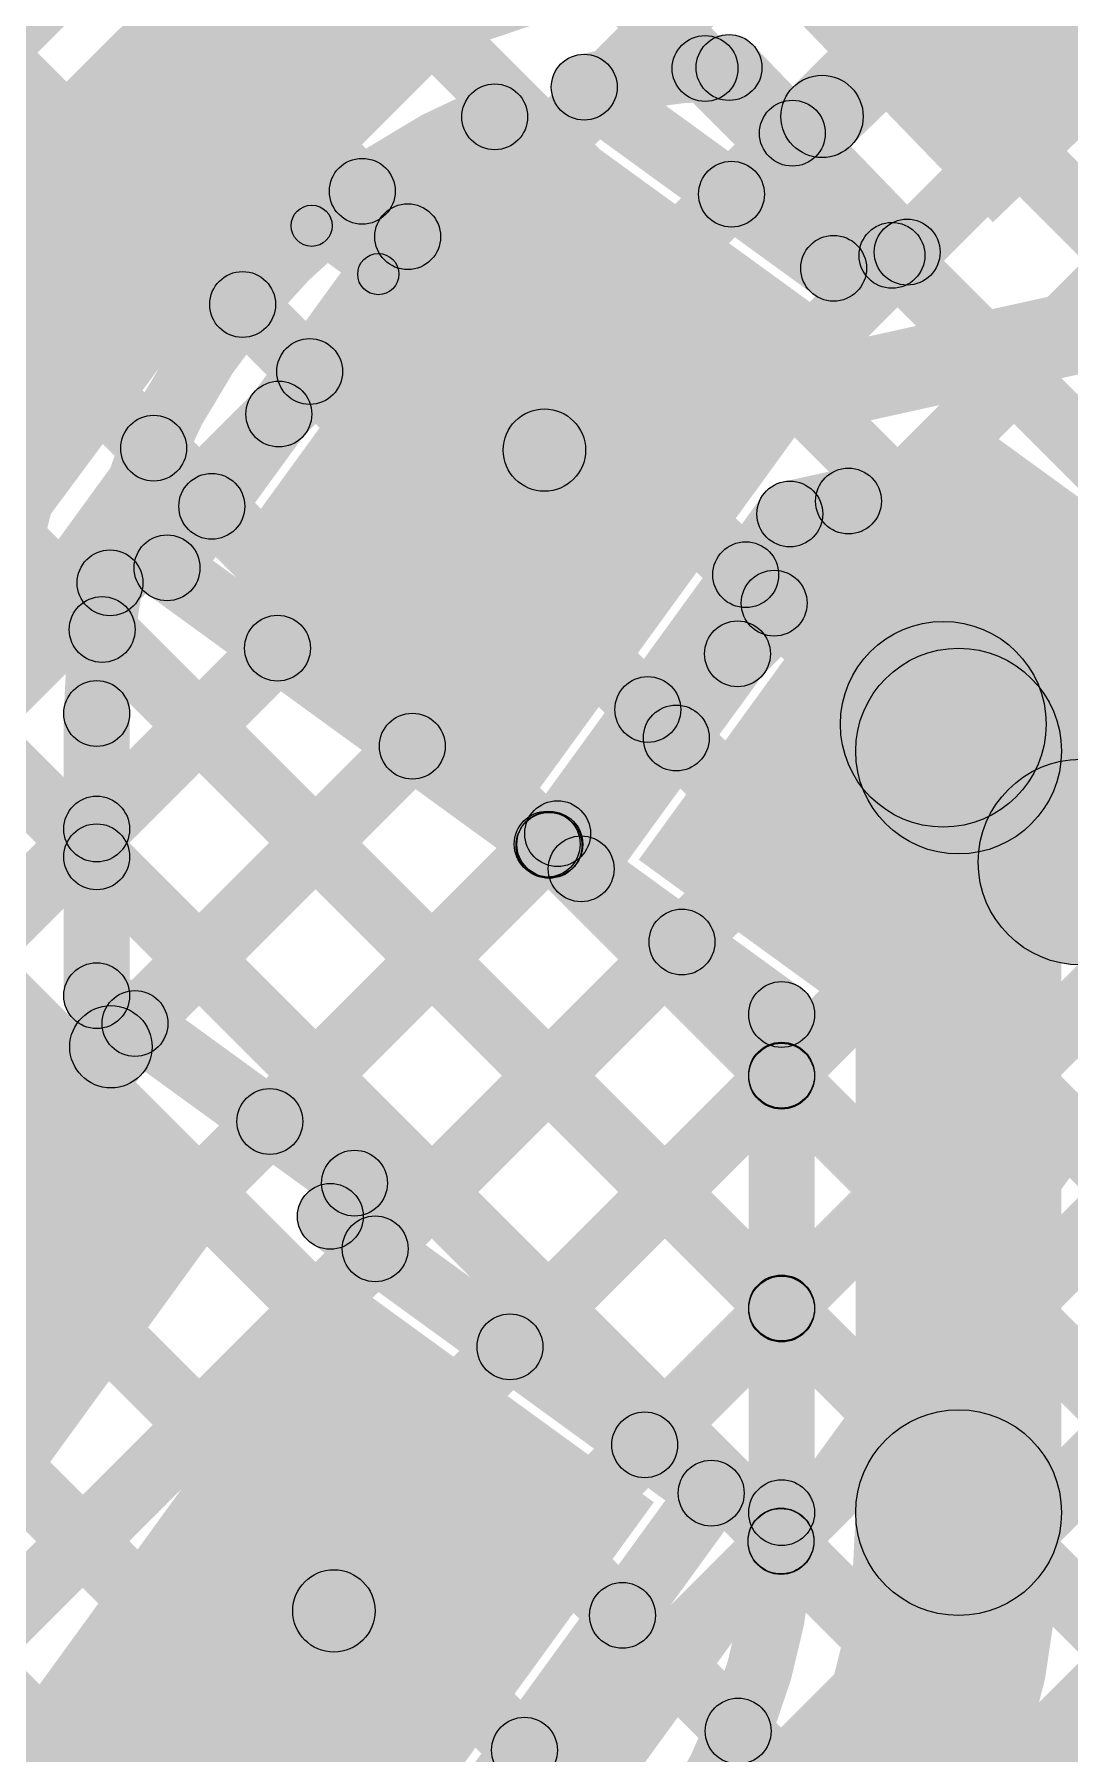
# Model space of a CAD drawing. Header units: millimetres. Extents: x -2.17 to 2.17, y -2.17 to 2.17.
# Drawn here: x -0.9362 to -0.8104, y 0.5495 to 0.7584 of the extents above; entities that cross this region are included whole.
import ezdxf

# ---------------------------------------------------------------- set-up
doc = ezdxf.new("R2010")
doc.units = ezdxf.units.MM
doc.header["$MEASUREMENT"] = 0
for name, color, linetype in [('BottomLayer', 5, 'Continuous'), ('Mechanical2', 216, 'Continuous'), ('TopLayer', 1, 'Continuous'), ('TopOverlay', 2, 'Continuous'), ('TopPaste', 8, 'Continuous'), ('TopSolder', 216, 'Continuous')]:
    doc.layers.add(name, color=color, linetype=linetype)

# ---------------------------------------------------------------- blocks, each defined once
blk = doc.blocks.new('WS2812B_M____210')
at = {"layer": 'TopLayer'}
blk.add_hatch(color=1, dxfattribs=at).paths.add_polyline_path([(0.03504, -0.01142), (0.09409, -0.01142), (0.09409, -0.05079), (0.03504, -0.05079)])
at = {"layer": 'TopPaste'}
blk.add_hatch(color=8, dxfattribs=at).paths.add_polyline_path([(0.03504, -0.01142), (0.09409, -0.01142), (0.09409, -0.05079), (0.03504, -0.05079)])
at = {"layer": 'TopSolder'}
blk.add_hatch(color=216, dxfattribs=at).paths.add_polyline_path([(0.03104, -0.00742), (0.09809, -0.00742), (0.09809, -0.05479), (0.03104, -0.05479)])
blk = doc.blocks.new('WS2812B_M____211')
at = {"layer": 'TopLayer'}
for points in [[(-0.09409, 0.05079), (-0.03504, 0.05079), (-0.03504, 0.01142), (-0.09409, 0.01142)], [(0.03504, 0.05079), (0.09409, 0.05079), (0.09409, 0.01142), (0.03504, 0.01142)], [(-0.09409, -0.01142), (-0.03504, -0.01142), (-0.03504, -0.05079), (-0.09409, -0.05079)], [(0.03504, -0.01142), (0.09409, -0.01142), (0.09409, -0.05079), (0.03504, -0.05079)]]:
    blk.add_hatch(color=1, dxfattribs=at).paths.add_polyline_path(points)
at = {"layer": 'TopOverlay'}
for points in [[(0.07, 0.0725), (0.07, 0.0675), (-0.07, 0.0675), (-0.07, 0.0725)], [(-0.0675, -0.07), (-0.0725, -0.07), (-0.0725, -0.06), (-0.0675, -0.06)], [(0.07, -0.0675), (0.07, -0.0725), (-0.07, -0.0725), (-0.07, -0.0675)]]:
    blk.add_hatch(color=2, dxfattribs=at).paths.add_polyline_path(points)
h = blk.add_hatch(color=2, dxfattribs=at)
edge = h.paths.add_edge_path()
edge.add_arc((-0.07, -0.06), 0.0025, 0, 360)
h = blk.add_hatch(color=2, dxfattribs=at)
edge = h.paths.add_edge_path()
edge.add_arc((-0.07, -0.07), 0.0025, 0, 360)
h = blk.add_hatch(color=2, dxfattribs=at)
edge = h.paths.add_edge_path()
edge.add_arc((-0.07, -0.07), 0.0025, 0, 360)
at = {"layer": 'TopPaste'}
for points in [[(-0.09409, 0.05079), (-0.03504, 0.05079), (-0.03504, 0.01142), (-0.09409, 0.01142)], [(0.03504, 0.05079), (0.09409, 0.05079), (0.09409, 0.01142), (0.03504, 0.01142)], [(-0.09409, -0.01142), (-0.03504, -0.01142), (-0.03504, -0.05079), (-0.09409, -0.05079)], [(0.03504, -0.01142), (0.09409, -0.01142), (0.09409, -0.05079), (0.03504, -0.05079)]]:
    blk.add_hatch(color=8, dxfattribs=at).paths.add_polyline_path(points)
at = {"layer": 'TopSolder'}
for points in [[(-0.09809, 0.05479), (-0.03104, 0.05479), (-0.03104, 0.00742), (-0.09809, 0.00742)], [(0.03104, 0.05479), (0.09809, 0.05479), (0.09809, 0.00742), (0.03104, 0.00742)], [(-0.09809, -0.00742), (-0.03104, -0.00742), (-0.03104, -0.05479), (-0.09809, -0.05479)], [(0.03104, -0.00742), (0.09809, -0.00742), (0.09809, -0.05479), (0.03104, -0.05479)]]:
    blk.add_hatch(color=216, dxfattribs=at).paths.add_polyline_path(points)
at = {"layer": 'TopOverlay'}
for centre in [(-0.07, -0.06), (-0.07, -0.07), (-0.07, -0.07)]:
    blk.add_circle(centre, 0.0025, dxfattribs=at)

msp = doc.modelspace()

# ---------------------------------------------------------------- hatches: boundary and pattern name
at = {"layer": 'BottomLayer'}
for points in [[(-1.37762, 0.29206), (-1.38328, 0.29772), (-0.13579, 1.5452), (-0.13014, 1.53955)], [(-1.34934, 0.29206), (-1.355, 0.29772), (-0.13777, 1.51494), (-0.13211, 1.50929)], [(-1.32105, 0.29206), (-1.32671, 0.29772), (-0.13526, 1.48917), (-0.1296, 1.48351)], [(-1.26449, 0.29206), (-1.27014, 0.29772), (-0.08514, 1.48272), (-0.07949, 1.47706)], [(-1.2362, 0.29206), (-1.24186, 0.29772), (-0.05686, 1.48272), (-0.0512, 1.47706)], [(-1.20792, 0.29206), (-1.21357, 0.29772), (-0.02857, 1.48272), (-0.02292, 1.47706)], [(-1.17963, 0.29206), (-1.18529, 0.29772), (-0.00029, 1.48272), (0.00537, 1.47706)], [(-1.15135, 0.29206), (-1.15701, 0.29772), (0.02799, 1.48272), (0.03365, 1.47706)], [(-1.12306, 0.29206), (-1.12872, 0.29772), (0.05628, 1.48272), (0.06194, 1.47706)], [(-1.09478, 0.29206), (-1.10044, 0.29772), (0.08456, 1.48272), (0.09022, 1.47706)], [(-1.0665, 0.29206), (-1.07215, 0.29772), (0.11285, 1.48272), (0.1185, 1.47706)], [(-1.29277, 0.29206), (-1.29843, 0.29772), (-0.11753, 1.47861), (-0.11188, 1.47295)], [(-1.52262, 1.35998), (-1.51696, 1.36564), (-0.64254, 0.49122), (-0.6482, 0.48556)], [(-1.53479, 1.34387), (-1.52913, 1.34953), (-0.67083, 0.49122), (-0.67648, 0.48556)], [(-1.54696, 1.32776), (-1.54131, 1.33341), (-0.69911, 0.49122), (-0.70477, 0.48556)], [(-1.55913, 1.31164), (-1.55348, 1.3173), (-0.72739, 0.49122), (-0.73305, 0.48556)], [(-1.5713, 1.29553), (-1.56565, 1.30119), (-0.73117, 0.46671), (-0.73683, 0.46105)], [(-1.58347, 1.27942), (-1.57782, 1.28507), (-0.73117, 0.43843), (-0.73683, 0.43277)], [(-1.59565, 1.2633), (-1.58999, 1.26896), (-0.73117, 0.41014), (-0.73683, 0.40449)], [(-1.60782, 1.24719), (-1.60216, 1.25285), (-0.73117, 0.38186), (-0.73683, 0.3762)], [(-1.61999, 1.23108), (-1.61433, 1.23673), (-0.73117, 0.35357), (-0.73683, 0.34792)], [(-1.12317, 1.04538), (-1.11751, 1.05104), (-0.6036, 0.53713), (-0.60925, 0.53147)], [(-1.0902, 0.98414), (-1.08455, 0.98979), (-0.60667, 0.51192), (-0.61233, 0.50626)], [(-1.10602, 0.97166), (-1.10036, 0.97732), (-0.61426, 0.49122), (-0.61991, 0.48556)]]:
    msp.add_hatch(color=5, dxfattribs=at).paths.add_polyline_path(points)
at = {"layer": 'TopLayer'}
for points in [[(-0.83701, 0.74486), (-0.84396, 0.75205), (-0.81552, 0.77951), (-0.80858, 0.77231)], [(-0.85752, 0.75145), (-0.85186, 0.75711), (-0.82915, 0.73439), (-0.83481, 0.72874)], [(-0.85466, 0.75161), (-0.8489, 0.75717), (-0.82725, 0.73475), (-0.83301, 0.72919)], [(-0.87172, 0.74878), (-0.86702, 0.75525), (-0.83672, 0.73324), (-0.84142, 0.72676)], [(-0.91683, 0.69125), (-0.9233, 0.69595), (-0.88349, 0.75075), (-0.87701, 0.74604)], [(-0.84865, 0.73618), (-0.8543, 0.74184), (-0.8469, 0.74924), (-0.84125, 0.74358)], [(-0.89917, 0.73653), (-0.89351, 0.74219), (-0.88799, 0.73667), (-0.89365, 0.73101)], [(-0.87313, 0.70302), (-0.87529, 0.71279), (-0.76992, 0.73605), (-0.76776, 0.72628)], [(-0.83821, 0.72609), (-0.83993, 0.73391), (-0.83099, 0.73588), (-0.82927, 0.72807)], [(-0.9137, 0.72278), (-0.90805, 0.72844), (-0.8999, 0.72029), (-0.90555, 0.71463)], [(-0.92416, 0.68895), (-0.92982, 0.69461), (-0.90931, 0.71512), (-0.90366, 0.70946)], [(-0.92452, 0.70531), (-0.91886, 0.71097), (-0.9118, 0.70391), (-0.91746, 0.69825)], [(-0.8665, 0.65468), (-0.87297, 0.65939), (-0.84051, 0.70407), (-0.83404, 0.69937)], [(-0.84353, 0.69625), (-0.84525, 0.70406), (-0.83813, 0.70563), (-0.83641, 0.69782)], [(-0.87041, 0.65753), (-0.87689, 0.66223), (-0.84762, 0.7025), (-0.84115, 0.6978)], [(-0.92241, 0.69036), (-0.91771, 0.69683), (-0.8713, 0.66311), (-0.876, 0.65664)], [(-0.85258, 0.68994), (-0.84692, 0.6956), (-0.84346, 0.69214), (-0.84912, 0.68648)], [(-0.93078, 0.68329), (-0.92512, 0.68894), (-0.84256, 0.60638), (-0.84821, 0.60072)], [(-0.92579, 0.65905), (-0.93144, 0.6647), (-0.90947, 0.68667), (-0.90381, 0.68102)], [(-0.86978, 0.65848), (-0.87543, 0.66414), (-0.85358, 0.68599), (-0.84793, 0.68034)], [(-0.82575, 0.6621), (-0.82575, 0.6871), (-0.77595, 0.6871), (-0.77595, 0.6621)], [(-0.86448, 0.67356), (-0.85882, 0.67922), (-0.85536, 0.67576), (-0.86102, 0.6701)], [(-0.92461, 0.64162), (-0.93261, 0.64162), (-0.93261, 0.67591), (-0.92461, 0.67591)], [(-0.92114, 0.63541), (-0.92679, 0.64107), (-0.89309, 0.67477), (-0.88743, 0.66912)], [(-0.81139, 0.57881), (-0.83639, 0.57881), (-0.83639, 0.67134), (-0.81139, 0.67134)], [(-0.90475, 0.62351), (-0.91041, 0.62917), (-0.87671, 0.66287), (-0.87105, 0.65721)], [(-0.87638, 0.65718), (-0.87073, 0.66284), (-0.84256, 0.63467), (-0.84821, 0.62901)], [(-0.93144, 0.65567), (-0.92579, 0.66133), (-0.84264, 0.57818), (-0.8483, 0.57253)], [(-0.87209, 0.6538), (-0.86739, 0.66027), (-0.84304, 0.64258), (-0.84774, 0.63611)], [(-0.89195, 0.60803), (-0.89761, 0.61368), (-0.86032, 0.65097), (-0.85467, 0.64531)], [(-0.93097, 0.63838), (-0.92626, 0.64485), (-0.89493, 0.62209), (-0.89963, 0.61561)], [(-0.84139, 0.57881), (-0.84939, 0.57881), (-0.84939, 0.63934), (-0.84139, 0.63934)], [(-0.94607, 0.6005), (-0.95416, 0.60637), (-0.93093, 0.63835), (-0.92284, 0.63247)], [(-0.87557, 0.59612), (-0.88123, 0.60178), (-0.84821, 0.63479), (-0.84256, 0.62914)], [(-0.89698, 0.61245), (-0.90345, 0.61716), (-0.90051, 0.6212), (-0.89404, 0.6165)], [(-0.90257, 0.61157), (-0.89786, 0.61804), (-0.85159, 0.58442), (-0.85629, 0.57794)], [(-0.85919, 0.58422), (-0.86484, 0.58988), (-0.84821, 0.60651), (-0.84256, 0.60085)], [(-0.89599, 0.51649), (-0.90246, 0.52119), (-0.85717, 0.58353), (-0.8507, 0.57883)], [(-0.88919, 0.52593), (-0.89485, 0.53159), (-0.8483, 0.57814), (-0.84265, 0.57248)], [(-0.99344, 0.52138), (-0.99737, 0.53057), (-0.90176, 0.57147), (-0.89782, 0.56227)], [(-0.86756, 0.5635), (-0.8619, 0.56916), (-0.84785, 0.5551), (-0.8535, 0.54944)], [(-0.87946, 0.54712), (-0.8738, 0.55277), (-0.85849, 0.53746), (-0.86414, 0.5318)]]:
    msp.add_hatch(color=1, dxfattribs=at).paths.add_polyline_path(points)
h = msp.add_hatch(color=1, dxfattribs=at)
edge = h.paths.add_edge_path()
edge.add_arc((-0.85469, 0.75428), 0.004, 0, 360)
h = msp.add_hatch(color=1, dxfattribs=at)
edge = h.paths.add_edge_path()
edge.add_arc((-0.85178, 0.75439), 0.004, 0, 360)
h = msp.add_hatch(color=1, dxfattribs=at)
edge = h.paths.add_edge_path()
edge.add_arc((-0.85178, 0.75439), 0.004, 0, 360)
h = msp.add_hatch(color=1, dxfattribs=at)
edge = h.paths.add_edge_path()
edge.add_arc((-0.86937, 0.75201), 0.004, 0, 360)
h = msp.add_hatch(color=1, dxfattribs=at)
edge = h.paths.add_edge_path()
edge.add_arc((-0.86937, 0.75201), 0.004, 0, 360)
h = msp.add_hatch(color=1, dxfattribs=at)
edge = h.paths.add_edge_path()
edge.add_arc((-0.88025, 0.7484), 0.004, 0, 360)
h = msp.add_hatch(color=1, dxfattribs=at)
edge = h.paths.add_edge_path()
edge.add_arc((-0.88025, 0.7484), 0.004, 0, 360)
h = msp.add_hatch(color=1, dxfattribs=at)
edge = h.paths.add_edge_path()
edge.add_arc((-0.84048, 0.74845), 0.005, 0, 360)
h = msp.add_hatch(color=1, dxfattribs=at)
edge = h.paths.add_edge_path()
edge.add_arc((-0.84408, 0.74641), 0.004, 0, 360)
h = msp.add_hatch(color=1, dxfattribs=at)
edge = h.paths.add_edge_path()
edge.add_arc((-0.89634, 0.73936), 0.004, 0, 360)
h = msp.add_hatch(color=1, dxfattribs=at)
edge = h.paths.add_edge_path()
edge.add_arc((-0.85148, 0.73901), 0.004, 0, 360)
h = msp.add_hatch(color=1, dxfattribs=at)
edge = h.paths.add_edge_path()
edge.add_arc((-0.89082, 0.73384), 0.004, 0, 360)
h = msp.add_hatch(color=1, dxfattribs=at)
edge = h.paths.add_edge_path()
edge.add_arc((-0.83198, 0.73157), 0.004, 0, 360)
h = msp.add_hatch(color=1, dxfattribs=at)
edge = h.paths.add_edge_path()
edge.add_arc((-0.83013, 0.73197), 0.004, 0, 360)
h = msp.add_hatch(color=1, dxfattribs=at)
edge = h.paths.add_edge_path()
edge.add_arc((-0.83013, 0.73197), 0.004, 0, 360)
h = msp.add_hatch(color=1, dxfattribs=at)
edge = h.paths.add_edge_path()
edge.add_arc((-0.83907, 0.73), 0.004, 0, 360)
h = msp.add_hatch(color=1, dxfattribs=at)
edge = h.paths.add_edge_path()
edge.add_arc((-0.83907, 0.73), 0.004, 0, 360)
h = msp.add_hatch(color=1, dxfattribs=at)
edge = h.paths.add_edge_path()
edge.add_arc((-0.91088, 0.72561), 0.004, 0, 360)
h = msp.add_hatch(color=1, dxfattribs=at)
edge = h.paths.add_edge_path()
edge.add_arc((-0.90273, 0.71746), 0.004, 0, 360)
h = msp.add_hatch(color=1, dxfattribs=at)
edge = h.paths.add_edge_path()
edge.add_arc((-0.90648, 0.71229), 0.004, 0, 360)
h = msp.add_hatch(color=1, dxfattribs=at)
edge = h.paths.add_edge_path()
edge.add_arc((-0.87421, 0.70791), 0.005, 0, 360)
h = msp.add_hatch(color=1, dxfattribs=at)
edge = h.paths.add_edge_path()
edge.add_arc((-0.92169, 0.70814), 0.004, 0, 360)
h = msp.add_hatch(color=1, dxfattribs=at)
edge = h.paths.add_edge_path()
edge.add_arc((-0.91463, 0.70108), 0.004, 0, 360)
h = msp.add_hatch(color=1, dxfattribs=at)
edge = h.paths.add_edge_path()
edge.add_arc((-0.84439, 0.70015), 0.004, 0, 360)
h = msp.add_hatch(color=1, dxfattribs=at)
edge = h.paths.add_edge_path()
edge.add_arc((-0.84439, 0.70015), 0.004, 0, 360)
h = msp.add_hatch(color=1, dxfattribs=at)
edge = h.paths.add_edge_path()
edge.add_arc((-0.83727, 0.70172), 0.004, 0, 360)
h = msp.add_hatch(color=1, dxfattribs=at)
edge = h.paths.add_edge_path()
edge.add_arc((-0.83727, 0.70172), 0.004, 0, 360)
h = msp.add_hatch(color=1, dxfattribs=at)
edge = h.paths.add_edge_path()
edge.add_arc((-0.92699, 0.69178), 0.004, 0, 360)
h = msp.add_hatch(color=1, dxfattribs=at)
edge = h.paths.add_edge_path()
edge.add_arc((-0.92006, 0.6936), 0.004, 0, 360)
h = msp.add_hatch(color=1, dxfattribs=at)
edge = h.paths.add_edge_path()
edge.add_arc((-0.92006, 0.6936), 0.004, 0, 360)
h = msp.add_hatch(color=1, dxfattribs=at)
edge = h.paths.add_edge_path()
edge.add_arc((-0.84975, 0.69277), 0.004, 0, 360)
h = msp.add_hatch(color=1, dxfattribs=at)
edge = h.paths.add_edge_path()
edge.add_arc((-0.84629, 0.68931), 0.004, 0, 360)
h = msp.add_hatch(color=1, dxfattribs=at)
edge = h.paths.add_edge_path()
edge.add_arc((-0.92795, 0.68611), 0.004, 0, 360)
h = msp.add_hatch(color=1, dxfattribs=at)
edge = h.paths.add_edge_path()
edge.add_arc((-0.90664, 0.68385), 0.004, 0, 360)
h = msp.add_hatch(color=1, dxfattribs=at)
edge = h.paths.add_edge_path()
edge.add_arc((-0.85075, 0.68316), 0.004, 0, 360)
h = msp.add_hatch(color=1, dxfattribs=at)
edge = h.paths.add_edge_path()
edge.add_arc((-0.82575, 0.6746), 0.0125, 0, 360)
h = msp.add_hatch(color=1, dxfattribs=at)
edge = h.paths.add_edge_path()
edge.add_arc((-0.82575, 0.6746), 0.0125, 0, 360)
h = msp.add_hatch(color=1, dxfattribs=at)
edge = h.paths.add_edge_path()
edge.add_arc((-0.82389, 0.67134), 0.0125, 0, 360)
h = msp.add_hatch(color=1, dxfattribs=at)
edge = h.paths.add_edge_path()
edge.add_arc((-0.92861, 0.67591), 0.004, 0, 360)
h = msp.add_hatch(color=1, dxfattribs=at)
edge = h.paths.add_edge_path()
edge.add_arc((-0.92861, 0.67591), 0.004, 0, 360)
h = msp.add_hatch(color=1, dxfattribs=at)
edge = h.paths.add_edge_path()
edge.add_arc((-0.86165, 0.67639), 0.004, 0, 360)
h = msp.add_hatch(color=1, dxfattribs=at)
edge = h.paths.add_edge_path()
edge.add_arc((-0.85819, 0.67293), 0.004, 0, 360)
h = msp.add_hatch(color=1, dxfattribs=at)
edge = h.paths.add_edge_path()
edge.add_arc((-0.89026, 0.67194), 0.004, 0, 360)
h = msp.add_hatch(color=1, dxfattribs=at)
edge = h.paths.add_edge_path()
edge.add_arc((-0.809, 0.65785), 0.0125, 0, 360)
h = msp.add_hatch(color=1, dxfattribs=at)
edge = h.paths.add_edge_path()
edge.add_arc((-0.809, 0.65785), 0.0125, 0, 360)
h = msp.add_hatch(color=1, dxfattribs=at)
edge = h.paths.add_edge_path()
edge.add_arc((-0.92861, 0.66187), 0.004, 0, 360)
h = msp.add_hatch(color=1, dxfattribs=at)
edge = h.paths.add_edge_path()
edge.add_arc((-0.87261, 0.66131), 0.004, 0, 360)
h = msp.add_hatch(color=1, dxfattribs=at)
edge = h.paths.add_edge_path()
edge.add_arc((-0.92861, 0.6585), 0.004, 0, 360)
h = msp.add_hatch(color=1, dxfattribs=at)
edge = h.paths.add_edge_path()
edge.add_arc((-0.87388, 0.66004), 0.004, 0, 360)
h = msp.add_hatch(color=1, dxfattribs=at)
edge = h.paths.add_edge_path()
edge.add_arc((-0.87365, 0.65988), 0.004, 0, 360)
h = msp.add_hatch(color=1, dxfattribs=at)
edge = h.paths.add_edge_path()
edge.add_arc((-0.87365, 0.65988), 0.004, 0, 360)
h = msp.add_hatch(color=1, dxfattribs=at)
edge = h.paths.add_edge_path()
edge.add_arc((-0.87356, 0.66001), 0.004, 0, 360)
h = msp.add_hatch(color=1, dxfattribs=at)
edge = h.paths.add_edge_path()
edge.add_arc((-0.86974, 0.65703), 0.004, 0, 360)
h = msp.add_hatch(color=1, dxfattribs=at)
edge = h.paths.add_edge_path()
edge.add_arc((-0.86974, 0.65703), 0.004, 0, 360)
h = msp.add_hatch(color=1, dxfattribs=at)
edge = h.paths.add_edge_path()
edge.add_arc((-0.8575, 0.64814), 0.004, 0, 360)
h = msp.add_hatch(color=1, dxfattribs=at)
edge = h.paths.add_edge_path()
edge.add_arc((-0.92861, 0.64162), 0.004, 0, 360)
h = msp.add_hatch(color=1, dxfattribs=at)
edge = h.paths.add_edge_path()
edge.add_arc((-0.92861, 0.64162), 0.004, 0, 360)
h = msp.add_hatch(color=1, dxfattribs=at)
edge = h.paths.add_edge_path()
edge.add_arc((-0.92396, 0.63824), 0.004, 0, 360)
h = msp.add_hatch(color=1, dxfattribs=at)
edge = h.paths.add_edge_path()
edge.add_arc((-0.84539, 0.63934), 0.004, 0, 360)
h = msp.add_hatch(color=1, dxfattribs=at)
edge = h.paths.add_edge_path()
edge.add_arc((-0.84539, 0.63934), 0.004, 0, 360)
h = msp.add_hatch(color=1, dxfattribs=at)
edge = h.paths.add_edge_path()
edge.add_arc((-0.92688, 0.63541), 0.005, 0, 360)
h = msp.add_hatch(color=1, dxfattribs=at)
edge = h.paths.add_edge_path()
edge.add_arc((-0.84539, 0.63196), 0.004, 0, 360)
h = msp.add_hatch(color=1, dxfattribs=at)
edge = h.paths.add_edge_path()
edge.add_arc((-0.84539, 0.63184), 0.004, 0, 360)
h = msp.add_hatch(color=1, dxfattribs=at)
edge = h.paths.add_edge_path()
edge.add_arc((-0.90758, 0.62634), 0.004, 0, 360)
h = msp.add_hatch(color=1, dxfattribs=at)
edge = h.paths.add_edge_path()
edge.add_arc((-0.89728, 0.61885), 0.004, 0, 360)
h = msp.add_hatch(color=1, dxfattribs=at)
edge = h.paths.add_edge_path()
edge.add_arc((-0.89728, 0.61885), 0.004, 0, 360)
h = msp.add_hatch(color=1, dxfattribs=at)
edge = h.paths.add_edge_path()
edge.add_arc((-0.90022, 0.61481), 0.004, 0, 360)
h = msp.add_hatch(color=1, dxfattribs=at)
edge = h.paths.add_edge_path()
edge.add_arc((-0.90022, 0.61481), 0.004, 0, 360)
h = msp.add_hatch(color=1, dxfattribs=at)
edge = h.paths.add_edge_path()
edge.add_arc((-0.89478, 0.61086), 0.004, 0, 360)
h = msp.add_hatch(color=1, dxfattribs=at)
edge = h.paths.add_edge_path()
edge.add_arc((-0.84539, 0.60368), 0.004, 0, 360)
h = msp.add_hatch(color=1, dxfattribs=at)
edge = h.paths.add_edge_path()
edge.add_arc((-0.84539, 0.60355), 0.004, 0, 360)
h = msp.add_hatch(color=1, dxfattribs=at)
edge = h.paths.add_edge_path()
edge.add_arc((-0.8784, 0.59895), 0.004, 0, 360)
h = msp.add_hatch(color=1, dxfattribs=at)
edge = h.paths.add_edge_path()
edge.add_arc((-0.82389, 0.57881), 0.0125, 0, 360)
h = msp.add_hatch(color=1, dxfattribs=at)
edge = h.paths.add_edge_path()
edge.add_arc((-0.82389, 0.57881), 0.0125, 0, 360)
h = msp.add_hatch(color=1, dxfattribs=at)
edge = h.paths.add_edge_path()
edge.add_arc((-0.86202, 0.58705), 0.004, 0, 360)
h = msp.add_hatch(color=1, dxfattribs=at)
edge = h.paths.add_edge_path()
edge.add_arc((-0.85394, 0.58118), 0.004, 0, 360)
h = msp.add_hatch(color=1, dxfattribs=at)
edge = h.paths.add_edge_path()
edge.add_arc((-0.85394, 0.58118), 0.004, 0, 360)
h = msp.add_hatch(color=1, dxfattribs=at)
edge = h.paths.add_edge_path()
edge.add_arc((-0.84539, 0.57881), 0.004, 0, 360)
h = msp.add_hatch(color=1, dxfattribs=at)
edge = h.paths.add_edge_path()
edge.add_arc((-0.84539, 0.57881), 0.004, 0, 360)
h = msp.add_hatch(color=1, dxfattribs=at)
edge = h.paths.add_edge_path()
edge.add_arc((-0.84547, 0.57531), 0.004, 0, 360)
h = msp.add_hatch(color=1, dxfattribs=at)
edge = h.paths.add_edge_path()
edge.add_arc((-0.84547, 0.57536), 0.004, 0, 360)
h = msp.add_hatch(color=1, dxfattribs=at)
edge = h.paths.add_edge_path()
edge.add_arc((-0.89979, 0.56687), 0.005, 0, 360)
h = msp.add_hatch(color=1, dxfattribs=at)
edge = h.paths.add_edge_path()
edge.add_arc((-0.86473, 0.56633), 0.004, 0, 360)
h = msp.add_hatch(color=1, dxfattribs=at)
edge = h.paths.add_edge_path()
edge.add_arc((-0.85067, 0.55227), 0.004, 0, 360)
h = msp.add_hatch(color=1, dxfattribs=at)
edge = h.paths.add_edge_path()
edge.add_arc((-0.87663, 0.54994), 0.004, 0, 360)

# ---------------------------------------------------------------- linework, layer by layer
at = {"layer": 'Mechanical2', "const_width": 0.01}
for points in [[(2.16535, 0.001, 1), (-2.16535, 0.001, 1)], [(2.08135, -0.01, 1), (-2.04935, -0.01, 1)], [(1.84055, 0.001, 1), (-1.84055, 0.001, 1)], [(1.6437, 0.001, 1), (-1.6437, 0.001, 1)], [(1.50394, 0, 1), (-1.50394, 0, 1)], [(1.30709, 0.001, 1), (-1.30709, 0.001, 1)], [(1.17323, 0.001, 1), (-1.17323, 0.001, 1)], [(0.97638, 0.001, 1), (-0.97638, 0.001, 1)], [(0.84252, 0.001, 1), (-0.84252, 0.001, 1)]]:
    msp.add_lwpolyline(points, format="xyb", close=True, dxfattribs=at)
at = {"layer": 'TopLayer'}
for points, const_width in [([(-0.87066, 0.87761, -0.414214), (-0.99216, 0.75611)], 0.008), ([(-0.97161, 0.67591, -0.414214), (-0.85011, 0.79741)], 0.008), ([(-0.95011, 0.67591, -0.414214), (-0.85011, 0.77591)], 0.025), ([(-0.86937, 0.75201, -0.056704), (-0.85178, 0.75439)], 0.008), ([(-0.92861, 0.67591, -0.302984), (-0.88025, 0.7484)], 0.008), ([(-0.82575, 0.6746, -0.414213), (-0.809, 0.65785)], 0.025), ([(-0.809, 0.65785, -0.414213), (-0.76618, 0.61503)], 0.025), ([(-0.82389, 0.57881, -0.414213), (-0.91462, 0.48808)], 0.025), ([(-0.84539, 0.57881, -0.366556), (-0.90322, 0.51052)], 0.008)]:
    msp.add_lwpolyline(points, format="xyb", dxfattribs=dict(at, const_width=const_width))
for centre, radius in [((-0.85469, 0.75428), 0.004), ((-0.85178, 0.75439), 0.004), ((-0.85178, 0.75439), 0.004), ((-0.86937, 0.75201), 0.004), ((-0.86937, 0.75201), 0.004), ((-0.88025, 0.7484), 0.004), ((-0.88025, 0.7484), 0.004), ((-0.84048, 0.74845), 0.005), ((-0.84408, 0.74641), 0.004), ((-0.89634, 0.73936), 0.004), ((-0.85148, 0.73901), 0.004), ((-0.89082, 0.73384), 0.004), ((-0.83198, 0.73157), 0.004), ((-0.83013, 0.73197), 0.004), ((-0.83013, 0.73197), 0.004), ((-0.83907, 0.73), 0.004), ((-0.83907, 0.73), 0.004), ((-0.91088, 0.72561), 0.004), ((-0.90273, 0.71746), 0.004), ((-0.90648, 0.71229), 0.004), ((-0.87421, 0.70791), 0.005), ((-0.92169, 0.70814), 0.004), ((-0.91463, 0.70108), 0.004), ((-0.84439, 0.70015), 0.004), ((-0.84439, 0.70015), 0.004), ((-0.83727, 0.70172), 0.004), ((-0.83727, 0.70172), 0.004), ((-0.92699, 0.69178), 0.004), ((-0.92006, 0.6936), 0.004), ((-0.92006, 0.6936), 0.004), ((-0.84975, 0.69277), 0.004), ((-0.84629, 0.68931), 0.004), ((-0.92795, 0.68611), 0.004), ((-0.90664, 0.68385), 0.004), ((-0.85075, 0.68316), 0.004), ((-0.82575, 0.6746), 0.0125), ((-0.82575, 0.6746), 0.0125), ((-0.82389, 0.67134), 0.0125), ((-0.92861, 0.67591), 0.004), ((-0.92861, 0.67591), 0.004), ((-0.86165, 0.67639), 0.004), ((-0.85819, 0.67293), 0.004), ((-0.89026, 0.67194), 0.004), ((-0.809, 0.65785), 0.0125), ((-0.809, 0.65785), 0.0125), ((-0.92861, 0.66187), 0.004), ((-0.87261, 0.66131), 0.004), ((-0.92861, 0.6585), 0.004), ((-0.87388, 0.66004), 0.004), ((-0.87365, 0.65988), 0.004), ((-0.87365, 0.65988), 0.004), ((-0.87356, 0.66001), 0.004), ((-0.86974, 0.65703), 0.004), ((-0.86974, 0.65703), 0.004), ((-0.8575, 0.64814), 0.004), ((-0.92861, 0.64162), 0.004), ((-0.92861, 0.64162), 0.004), ((-0.92396, 0.63824), 0.004), ((-0.84539, 0.63934), 0.004), ((-0.84539, 0.63934), 0.004), ((-0.92688, 0.63541), 0.005), ((-0.84539, 0.63196), 0.004), ((-0.84539, 0.63184), 0.004), ((-0.90758, 0.62634), 0.004), ((-0.89728, 0.61885), 0.004), ((-0.89728, 0.61885), 0.004), ((-0.90022, 0.61481), 0.004), ((-0.90022, 0.61481), 0.004), ((-0.89478, 0.61086), 0.004), ((-0.84539, 0.60368), 0.004), ((-0.84539, 0.60355), 0.004), ((-0.8784, 0.59895), 0.004), ((-0.82389, 0.57881), 0.0125), ((-0.82389, 0.57881), 0.0125), ((-0.86202, 0.58705), 0.004), ((-0.85394, 0.58118), 0.004), ((-0.85394, 0.58118), 0.004), ((-0.84539, 0.57881), 0.004), ((-0.84539, 0.57881), 0.004), ((-0.84547, 0.57536), 0.004), ((-0.84547, 0.57531), 0.004), ((-0.89979, 0.56687), 0.005), ((-0.86473, 0.56633), 0.004), ((-0.85067, 0.55227), 0.004), ((-0.87663, 0.54994), 0.004)]:
    msp.add_circle(centre, radius, dxfattribs=at)

# ---------------------------------------------------------------- block references
for name, p, rotation in [('WS2812B_M____210', (-0.744, 0.79839), 224), ('WS2812B_M____211', (-0.887, 0.63739), 234)]:
    msp.add_blockref(name, p, dxfattribs=dict(rotation=rotation))

doc.saveas('drawing.dxf')
